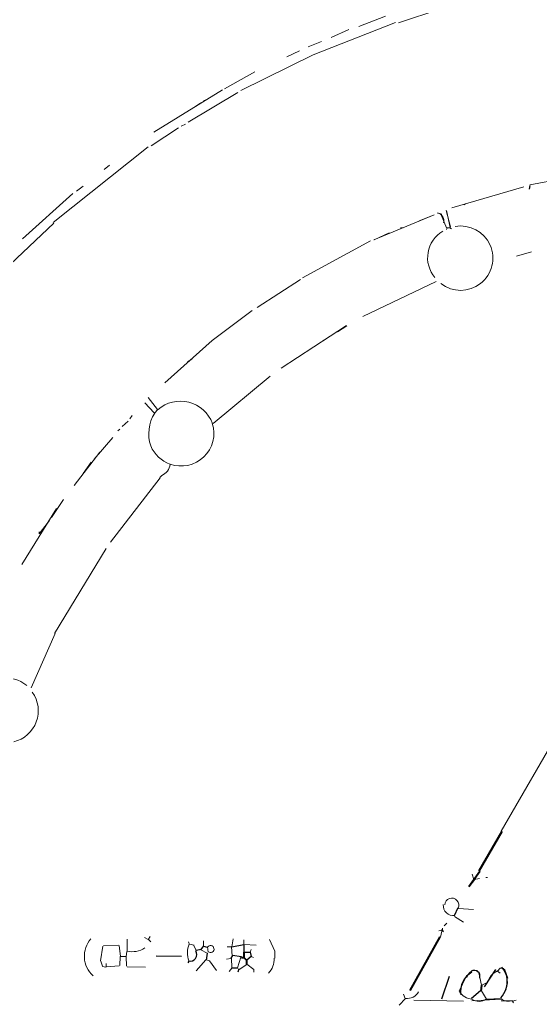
# Model space of a CAD drawing. Header units: millimetres. Extents: x -22015 to 140060, y -26591 to 87788.
# Drawn here: x 58120 to 68161, y 23786 to 42796 of the extents above; entities that cross this region are included whole.
import ezdxf

# ---------------------------------------------------------------- set-up
doc = ezdxf.new("R2010")
doc.units = ezdxf.units.MM
for name, color, linetype, lineweight in [('A_MED', 9, 'CONTINUOUS', 20), ('A_THIN', 8, 'CONTINUOUS', 15), ('CHECK', 2, 'CONTINUOUS', 35), ('P_R', 5, 'CONTINUOUS', 40), ('P_R_MARK', 5, 'CONTINUOUS', 25), ('SYM', 4, 'CONTINUOUS', 25), ('TEXT_SHAPE', 7, 'CONTINUOUS', 30)]:
    doc.layers.add(name, color=color, linetype=linetype, lineweight=lineweight)

msp = doc.modelspace()

# ---------------------------------------------------------------- linework, layer by layer
at = {"layer": 'A_MED', "lineweight": 20}
for p, q in [((66349, 39118), (66429, 38800)), ((66365, 38784), (66416, 38785)), ((60787, 35278), (60719, 35210)), ((59501, 34261), (59344, 34044)), ((60859, 34003), (60825, 33969)), ((68754, 29481), (67408, 27145)), ((65725, 23885), (66678, 23868))]:
    msp.add_line(p, q, dxfattribs=at)
for centre, radius, start, end in [((66152, 38921), 149, 342.1514, 79.3593), ((66625, 38197), 621, 232.3251, 99.7937), ((66587, 38204), 599, 120.9147, 219.6656), ((61348, 34810), 739, 147.4322, 198.6004), ((61236, 34816), 629, 249.8139, 17.8668), ((57865, 29468), 614, 283.0474, 35.7743)]:
    msp.add_arc(centre, radius, start, end, dxfattribs=at)
at = {"layer": 'A_THIN', "lineweight": 15}
for p, q in [((66242, 43006), (65428, 42738)), ((65177, 42865), (64660, 42666)), ((65369, 42740), (63781, 42122)), ((64466, 42609), (64129, 42452)), ((63938, 42377), (63684, 42274)), ((63781, 42119), (62385, 41431)), ((63519, 42198), (63273, 42080)), ((62657, 41788), (62072, 41463)), ((62030, 41442), (60710, 40625)), ((61368, 40823), (62329, 41391)), ((61767, 41274), (61663, 41229)), ((61615, 41190), (61462, 41090)), ((61184, 40710), (60658, 40363)), ((61320, 40779), (61235, 40746)), ((60599, 40346), (58766, 38886)), ((59852, 39989), (59749, 39905)), ((67957, 39614), (69704, 39931)), ((59342, 39583), (59218, 39488)), ((67843, 39575), (66452, 39169)), ((59143, 39445), (58171, 38569)), ((66721, 39244), (66688, 39226)), ((64948, 38553), (66112, 39036)), ((66114, 39033), (65824, 38919)), ((66180, 39071), (66261, 39044)), ((66252, 39035), (66354, 38780)), ((66351, 39119), (66426, 38787)), ((58777, 38873), (57944, 38084)), ((65468, 38784), (65518, 38784)), ((66368, 38783), (66350, 38750)), ((66415, 38783), (66449, 38765)), ((65246, 38684), (64956, 38552)), ((63575, 37819), (64888, 38534)), ((67990, 38316), (67700, 38237)), ((63533, 37787), (62700, 37247)), ((64736, 37073), (66156, 37748)), ((62606, 37185), (61831, 36607)), ((63164, 36074), (64425, 36896)), ((64430, 36889), (64249, 36777)), ((60918, 35791), (61832, 36606)), ((64055, 36655), (63969, 36607)), ((61443, 36250), (61358, 36199)), ((61851, 35011), (62954, 35924)), ((60534, 35408), (60711, 35212)), ((60600, 35509), (60780, 35281)), ((60213, 35056), (60096, 34952)), ((60291, 35163), (60241, 35095)), ((60048, 34898), (60014, 34864)), ((59917, 34740), (59557, 34320)), ((59168, 33812), (59663, 34453)), ((59873, 32717), (60832, 33963)), ((58730, 33194), (58965, 33541)), ((58163, 32291), (58832, 33370)), ((58692, 33135), (58515, 32908)), ((58494, 32916), (58494, 32882)), ((58505, 32916), (58505, 32882)), ((59785, 32594), (58793, 30960)), ((58802, 30955), (58342, 29908)), ((65526, 24003), (65558, 23918)), ((65561, 23919), (65439, 23786))]:
    msp.add_line(p, q, dxfattribs=at)
for centre, radius, start, end in [((61220, 34781), 657, 20.3297, 131.1387), ((61244, 34831), 648, 203.2868, 249.599), ((60767, 34244), 254, 291.3384, 354.1504), ((57859, 29485), 614, 49.7933, 150.2042)]:
    msp.add_arc(centre, radius, start, end, dxfattribs=at)
at = {"layer": 'CHECK', "lineweight": 40}
msp.add_line((67420, 27138), (66979, 26374), dxfattribs=at)
at = {"layer": 'CHECK', "lineweight": 30}
msp.add_line((60751, 24739), (61243, 24735), dxfattribs=at)
at = {"layer": 'P_R', "lineweight": 40}
msp.add_line((66226, 25104), (65642, 24072), dxfattribs=at)
at = {"layer": 'P_R_MARK', "lineweight": 40}
msp.add_line((66996, 26365), (66785, 26071), dxfattribs=at)
at = {"layer": 'P_R_MARK', "lineweight": 15}
for p, q in [((66848, 26317), (66879, 26215)), ((67108, 26252), (67142, 26252)), ((66361, 25373), (66310, 25322)), ((66275, 25241), (66207, 25225)), ((66276, 25271), (66275, 25237)), ((66277, 25238), (66295, 25205))]:
    msp.add_line(p, q, dxfattribs=at)
at = {"layer": 'P_R_MARK', "lineweight": 30}
for p, q in [((66895, 26212), (66782, 26072)), ((66570, 25665), (66501, 25513))]:
    msp.add_line(p, q, dxfattribs=at)
at = {"layer": 'P_R_MARK', "lineweight": 20}
for p, q in [((66990, 26231), (66889, 26214)), ((66507, 25498), (66682, 25389)), ((66581, 25652), (66870, 25636)), ((66275, 25271), (66235, 25101))]:
    msp.add_line(p, q, dxfattribs=at)
for centre, radius, start, end in [((66454, 25719), 135, 335.1336, 176.9267), ((66485, 25711), 195, 175.0623, 277.8991)]:
    msp.add_arc(centre, radius, start, end, dxfattribs=at)
at = {"layer": 'SYM', "lineweight": 15}
msp.add_arc((65593, 24172), 254, 262.4776, 330.6763, dxfattribs=at)
at = {"layer": 'TEXT_SHAPE', "lineweight": 30}
for p, q in [((67962, 39596), (67944, 39529)), ((61665, 24930), (61615, 24862)), ((61666, 24928), (61734, 24910)), ((62445, 24952), (62210, 24906)), ((62446, 24947), (62446, 24812)), ((61615, 24863), (61531, 24843)), ((61737, 24793), (61715, 24659)), ((62224, 24744), (62192, 24693)), ((62226, 24750), (62397, 24727)), ((62446, 24812), (62564, 24812)), ((62583, 24725), (62499, 24656)), ((62567, 24812), (62584, 24728)), ((61381, 24640), (61363, 24607)), ((62208, 24507), (62326, 24507)), ((62345, 24490), (62327, 24423)), ((66403, 24344), (66258, 23906)), ((67298, 24475), (67082, 24143)), ((67339, 24446), (67389, 24503)), ((67392, 24507), (67460, 24495)), ((67464, 24491), (67527, 24310)), ((67009, 24066), (66836, 23917)), ((67407, 23914), (67119, 23900))]:
    msp.add_line(p, q, dxfattribs=at)
at = {"layer": 'TEXT_SHAPE', "lineweight": 15}
for p, q in [((60638, 25111), (60602, 25062)), ((61376, 25012), (61392, 24961)), ((60057, 24725), (60175, 24725)), ((61614, 24858), (61733, 24792)), ((62583, 24862), (62563, 24812)), ((59785, 24590), (59785, 24522)), ((67339, 24443), (67388, 24407)), ((67624, 23869), (67642, 23836)), ((67696, 23883), (67628, 23867))]:
    msp.add_line(p, q, dxfattribs=at)
at = {"layer": 'TEXT_SHAPE', "lineweight": 20}
for p, q in [((59723, 24924), (59678, 24641)), ((60023, 24947), (59735, 24937)), ((60063, 24726), (60041, 24941)), ((60193, 25063), (60193, 24826)), ((60530, 25093), (60597, 25058)), ((60596, 25059), (60647, 25009)), ((61397, 24967), (61482, 24945)), ((61481, 24941), (61526, 24842)), ((61667, 25030), (61667, 24929)), ((61741, 24913), (61755, 24811)), ((62124, 24913), (62209, 24913)), ((62205, 24912), (62218, 24743)), ((62238, 25066), (62212, 24912)), ((62446, 25048), (62446, 24964)), ((62446, 24958), (62683, 24943)), ((62938, 25058), (63038, 24829)), ((60060, 24725), (60049, 24555)), ((60186, 24827), (60172, 24725)), ((60173, 24725), (60181, 24544)), ((62383, 24714), (62322, 24509)), ((62582, 24729), (62631, 24709)), ((63039, 24829), (63038, 24694)), ((59684, 24640), (59714, 24538)), ((59716, 24535), (59784, 24519)), ((60040, 24548), (59785, 24526)), ((60192, 24529), (60547, 24524)), ((61711, 24664), (61521, 24449)), ((61718, 24662), (61786, 24646)), ((61783, 24641), (61917, 24455)), ((62192, 24691), (62107, 24673)), ((62202, 24694), (62210, 24507)), ((62499, 24571), (62350, 24479)), ((62500, 24580), (62634, 24478)), ((62212, 24504), (62163, 24435)), ((62637, 24474), (62637, 24423)), ((66980, 24412), (66935, 24457)), ((67028, 24173), (66979, 24411)), ((66725, 24328), (66594, 24061)), ((67138, 24223), (67036, 24172)), ((67029, 24063), (67122, 23906)), ((67407, 23904), (66843, 23870)), ((67407, 23870), (67627, 23871))]:
    msp.add_line(p, q, dxfattribs=at)
at = {"layer": 'TEXT_SHAPE', "lineweight": 40}
for p, q in [((62446, 24812), (62445, 24710)), ((62395, 24710), (62445, 24710)), ((62442, 24707), (62494, 24658)), ((62496, 24660), (62496, 24575)), ((67030, 24175), (67014, 24056))]:
    msp.add_line(p, q, dxfattribs=at)
at = {"layer": 'TEXT_SHAPE', "lineweight": 20}
for centre, radius, start, end in [((59869, 24733), 503, 138.2942, 228.3291), ((61799, 24795), 444, 157.4258, 199.977), ((61800, 24872), 68.2, 231.0139, 148.5533), ((60286, 25266), 447, 257.9707, 303.4268), ((62636, 24676), 393, 316.4145, 2.5378), ((66910, 24295), 165, 81.4865, 170.2797), ((67462, 24149), 324, 112.375, 166.956), ((66855, 24193), 286, 208.8932, 268.4862), ((66978, 24126), 264, 239.5339, 302.3433), ((67540, 24065), 202, 227.1623, 293.9875)]:
    msp.add_arc(centre, radius, start, end, dxfattribs=at)
at = {"layer": 'TEXT_SHAPE', "lineweight": 30}
for centre, radius, start, end in [((61408, 24766), 128, 256.3705, 32.6929), ((67054, 24050), 431, 119.3065, 188.5914), ((66885, 24348), 113, 341.448, 118.766), ((67112, 24244), 415, 328.6159, 42.2037), ((67054, 24250), 471, 317.0177, 7.2177)]:
    msp.add_arc(centre, radius, start, end, dxfattribs=at)

doc.saveas('drawing.dxf')
